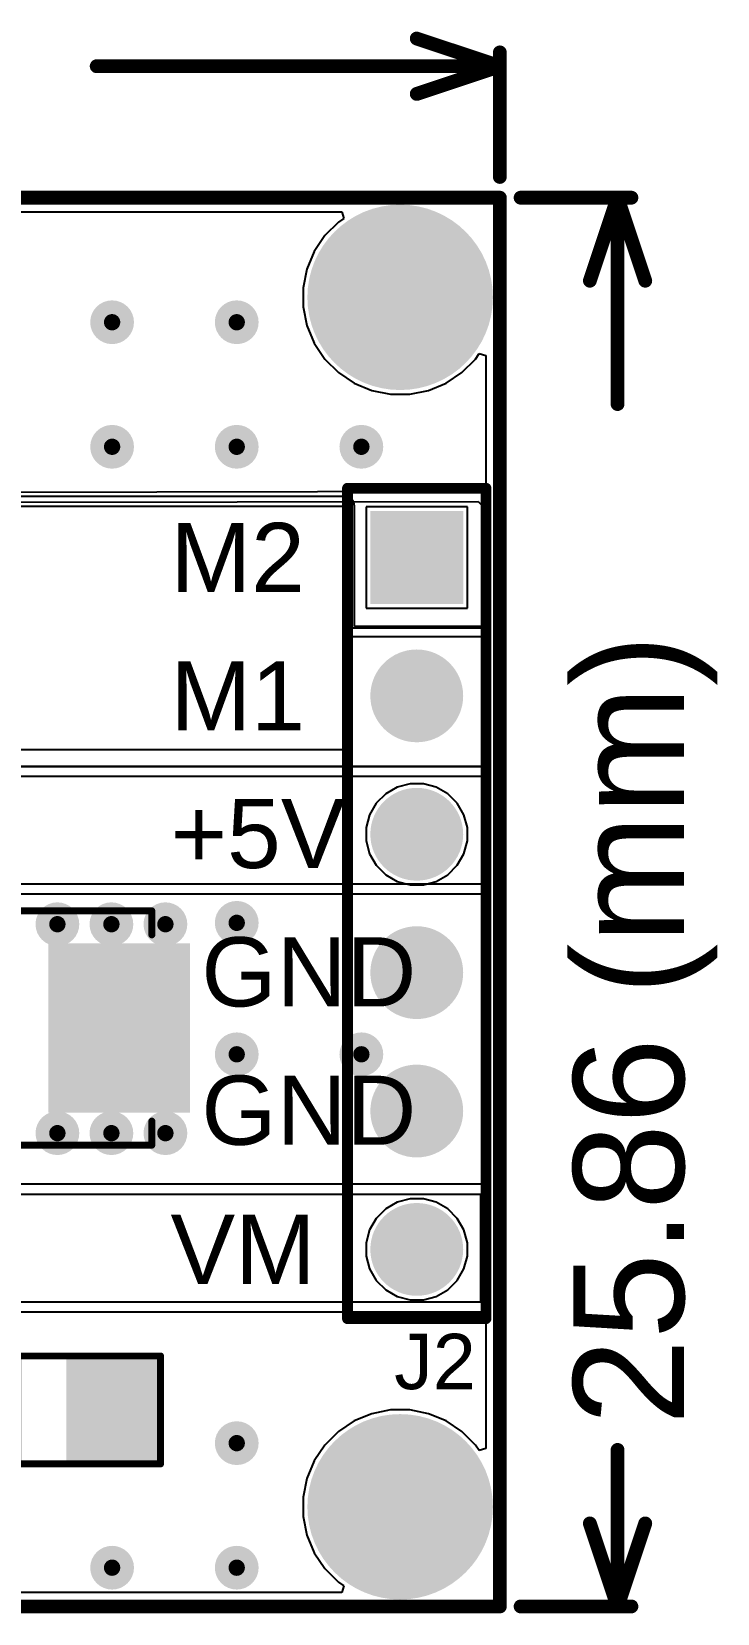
# Model space of a CAD drawing. Header units: millimetres. Extents: x -0.08 to 1.39, y -0.08 to 1.08.
# Drawn here: x 0.892 to 1.387, y -0.077 to 1.066 of the extents above; entities that cross this region are included whole.
import ezdxf

# ---------------------------------------------------------------- set-up
doc = ezdxf.new("R2010")
doc.units = ezdxf.units.MM
doc.header["$MEASUREMENT"] = 0
for name, color, linetype in [('BottomLayer', 5, 'Continuous'), ('BottomSolder', 6, 'Continuous'), ('Mechanical1', 6, 'Continuous'), ('Mechanical2', 216, 'Continuous'), ('MultiLayer', 9, 'Continuous'), ('PadHoleLayer', 156, 'Continuous'), ('TopLayer', 1, 'Continuous'), ('TopOverlay', 2, 'Continuous'), ('TopPaste', 8, 'Continuous'), ('TopSolder', 216, 'Continuous'), ('ViaHoleLayer', 16, 'Continuous')]:
    doc.layers.add(name, color=color, linetype=linetype)
doc.styles.add('Arial', font='', dxfattribs={"height": 0.2})
doc.styles.get('Arial').set_extended_font_data('Arial')

# ---------------------------------------------------------------- blocks, each defined once
blk = doc.blocks.new('R___1206_6')
at = {"layer": 'TopLayer'}
for points in [[(-0.08, 0.035), (-0.02, 0.035), (-0.02, -0.035), (-0.08, -0.035)], [(0.02, 0.035), (0.08, 0.035), (0.08, -0.035), (0.02, -0.035)]]:
    blk.add_hatch(color=1, dxfattribs=at).paths.add_polyline_path(points)
at = {"layer": 'TopPaste'}
for points in [[(-0.08, 0.035), (-0.02, 0.035), (-0.02, -0.035), (-0.08, -0.035)], [(0.02, 0.035), (0.08, 0.035), (0.08, -0.035), (0.02, -0.035)]]:
    blk.add_hatch(color=8, dxfattribs=at).paths.add_polyline_path(points)
at = {"layer": 'TopSolder'}
for points in [[(-0.084, 0.039), (-0.016, 0.039), (-0.016, -0.039), (-0.084, -0.039)], [(0.016, 0.039), (0.084, 0.039), (0.084, -0.039), (0.016, -0.039)]]:
    blk.add_hatch(color=216, dxfattribs=at).paths.add_polyline_path(points)
at = {"layer": 'TopOverlay', "const_width": 0.005}
for points in [[(0.084, 0.039), (-0.084, 0.039)], [(-0.084, 0.039), (-0.084, -0.039)], [(0.084, 0.039), (0.084, -0.039)], [(0.084, -0.039), (-0.084, -0.039)]]:
    blk.add_lwpolyline(points, dxfattribs=at)
at = {"layer": 'TopOverlay', "const_width": 0.0025}
for points in [[(-0.08525, 0.039, 1), (-0.08275, 0.039, 1)], [(-0.08525, 0.039, 1), (-0.08275, 0.039, 1)], [(0.08275, 0.039, 1), (0.08525, 0.039, 1)], [(0.08275, 0.039, 1), (0.08525, 0.039, 1)], [(-0.08525, -0.039, 1), (-0.08275, -0.039, 1)], [(-0.08525, -0.039, 1), (-0.08275, -0.039, 1)], [(0.08275, -0.039, 1), (0.08525, -0.039, 1)], [(0.08275, -0.039, 1), (0.08525, -0.039, 1)]]:
    blk.add_lwpolyline(points, format="xyb", close=True, dxfattribs=at)
blk = doc.blocks.new('HDR1X6__10')
at = {"layer": 'BottomLayer'}
blk.add_hatch(color=5, dxfattribs=at).paths.add_polyline_path([(-0.02952755, 0.02952755), (0.02952755, 0.02952755), (0.02952755, -0.02952755), (-0.02952755, -0.02952755)])
h = blk.add_hatch(color=5, dxfattribs=at)
edge = h.paths.add_edge_path()
edge.add_arc((0.1, 0), 0.0295275, 0, 360)
h = blk.add_hatch(color=5, dxfattribs=at)
edge = h.paths.add_edge_path()
edge.add_arc((0.2, 0), 0.0295275, 0, 360)
h = blk.add_hatch(color=5, dxfattribs=at)
edge = h.paths.add_edge_path()
edge.add_arc((0.3, 0), 0.0295275, 0, 360)
h = blk.add_hatch(color=5, dxfattribs=at)
edge = h.paths.add_edge_path()
edge.add_arc((0.4, 0), 0.0295275, 0, 360)
h = blk.add_hatch(color=5, dxfattribs=at)
edge = h.paths.add_edge_path()
edge.add_arc((0.5, 0), 0.0295275, 0, 360)
at = {"layer": 'BottomSolder'}
blk.add_hatch(color=6, dxfattribs=at).paths.add_polyline_path([(-0.03352755, 0.03352755), (0.03352755, 0.03352755), (0.03352755, -0.03352755), (-0.03352755, -0.03352755)])
h = blk.add_hatch(color=6, dxfattribs=at)
edge = h.paths.add_edge_path()
edge.add_arc((0.1, 0), 0.0335275, 0, 360)
h = blk.add_hatch(color=6, dxfattribs=at)
edge = h.paths.add_edge_path()
edge.add_arc((0.2, 0), 0.0335275, 0, 360)
h = blk.add_hatch(color=6, dxfattribs=at)
edge = h.paths.add_edge_path()
edge.add_arc((0.3, 0), 0.0335275, 0, 360)
h = blk.add_hatch(color=6, dxfattribs=at)
edge = h.paths.add_edge_path()
edge.add_arc((0.4, 0), 0.0335275, 0, 360)
h = blk.add_hatch(color=6, dxfattribs=at)
edge = h.paths.add_edge_path()
edge.add_arc((0.5, 0), 0.0335275, 0, 360)
at = {"layer": 'MultiLayer'}
blk.add_hatch(color=9, dxfattribs=at).paths.add_polyline_path([(-0.02952755, 0.02952755), (0.02952755, 0.02952755), (0.02952755, -0.02952755), (-0.02952755, -0.02952755)])
h = blk.add_hatch(color=9, dxfattribs=at)
edge = h.paths.add_edge_path()
edge.add_arc((0.1, 0), 0.0295275, 0, 360)
h = blk.add_hatch(color=9, dxfattribs=at)
edge = h.paths.add_edge_path()
edge.add_arc((0.2, 0), 0.0295275, 0, 360)
h = blk.add_hatch(color=9, dxfattribs=at)
edge = h.paths.add_edge_path()
edge.add_arc((0.3, 0), 0.0295275, 0, 360)
h = blk.add_hatch(color=9, dxfattribs=at)
edge = h.paths.add_edge_path()
edge.add_arc((0.4, 0), 0.0295275, 0, 360)
h = blk.add_hatch(color=9, dxfattribs=at)
edge = h.paths.add_edge_path()
edge.add_arc((0.5, 0), 0.0295275, 0, 360)
at = {"layer": 'PadHoleLayer'}
h = blk.add_hatch(color=156, dxfattribs=at)
edge = h.paths.add_edge_path()
edge.add_arc((0, 0), 0.0177165, 0, 360)
h = blk.add_hatch(color=156, dxfattribs=at)
edge = h.paths.add_edge_path()
edge.add_arc((0.1, 0), 0.0177165, 0, 360)
h = blk.add_hatch(color=156, dxfattribs=at)
edge = h.paths.add_edge_path()
edge.add_arc((0.2, 0), 0.0177165, 0, 360)
h = blk.add_hatch(color=156, dxfattribs=at)
edge = h.paths.add_edge_path()
edge.add_arc((0.3, 0), 0.0177165, 0, 360)
h = blk.add_hatch(color=156, dxfattribs=at)
edge = h.paths.add_edge_path()
edge.add_arc((0.4, 0), 0.0177165, 0, 360)
h = blk.add_hatch(color=156, dxfattribs=at)
edge = h.paths.add_edge_path()
edge.add_arc((0.5, 0), 0.0177165, 0, 360)
at = {"layer": 'TopLayer'}
blk.add_hatch(color=1, dxfattribs=at).paths.add_polyline_path([(-0.02952755, 0.02952755), (0.02952755, 0.02952755), (0.02952755, -0.02952755), (-0.02952755, -0.02952755)])
h = blk.add_hatch(color=1, dxfattribs=at)
edge = h.paths.add_edge_path()
edge.add_arc((0.1, 0), 0.0295275, 0, 360)
h = blk.add_hatch(color=1, dxfattribs=at)
edge = h.paths.add_edge_path()
edge.add_arc((0.2, 0), 0.0295275, 0, 360)
h = blk.add_hatch(color=1, dxfattribs=at)
edge = h.paths.add_edge_path()
edge.add_arc((0.3, 0), 0.0295275, 0, 360)
h = blk.add_hatch(color=1, dxfattribs=at)
edge = h.paths.add_edge_path()
edge.add_arc((0.4, 0), 0.0295275, 0, 360)
h = blk.add_hatch(color=1, dxfattribs=at)
edge = h.paths.add_edge_path()
edge.add_arc((0.5, 0), 0.0295275, 0, 360)
at = {"layer": 'TopSolder'}
blk.add_hatch(color=216, dxfattribs=at).paths.add_polyline_path([(-0.03352755, 0.03352755), (0.03352755, 0.03352755), (0.03352755, -0.03352755), (-0.03352755, -0.03352755)])
h = blk.add_hatch(color=216, dxfattribs=at)
edge = h.paths.add_edge_path()
edge.add_arc((0.1, 0), 0.0335275, 0, 360)
h = blk.add_hatch(color=216, dxfattribs=at)
edge = h.paths.add_edge_path()
edge.add_arc((0.2, 0), 0.0335275, 0, 360)
h = blk.add_hatch(color=216, dxfattribs=at)
edge = h.paths.add_edge_path()
edge.add_arc((0.3, 0), 0.0335275, 0, 360)
h = blk.add_hatch(color=216, dxfattribs=at)
edge = h.paths.add_edge_path()
edge.add_arc((0.4, 0), 0.0335275, 0, 360)
h = blk.add_hatch(color=216, dxfattribs=at)
edge = h.paths.add_edge_path()
edge.add_arc((0.5, 0), 0.0335275, 0, 360)
at = {"layer": 'TopOverlay', "const_width": 0.007874}
for points in [[(0.55, 0.05), (-0.05, 0.05)], [(-0.05, -0.05), (-0.05, 0.05)], [(0.55, -0.05), (0.55, 0.05)], [(0.55, -0.05), (-0.05, -0.05)]]:
    blk.add_lwpolyline(points, dxfattribs=at)
at = {"layer": 'TopOverlay', "const_width": 0.003937}
for points in [[(-0.0519685, 0.05, 1), (-0.0480315, 0.05, 1)], [(-0.0519685, 0.05, 1), (-0.0480315, 0.05, 1)], [(0.5480315, 0.05, 1), (0.5519685, 0.05, 1)], [(0.5480315, 0.05, 1), (0.5519685, 0.05, 1)], [(-0.0519685, -0.05, 1), (-0.0480315, -0.05, 1)], [(-0.0519685, -0.05, 1), (-0.0480315, -0.05, 1)], [(0.5480315, -0.05, 1), (0.5519685, -0.05, 1)], [(0.5480315, -0.05, 1), (0.5519685, -0.05, 1)]]:
    blk.add_lwpolyline(points, format="xyb", close=True, dxfattribs=at)
blk = doc.blocks.new('C____D_14')
at = {"layer": 'TopLayer'}
for points in [[(-0.1673228, 0.0570866), (-0.0728346, 0.0570866), (-0.0728346, -0.0570866), (-0.1673228, -0.0570866)], [(0.0728346, 0.0570866), (0.1673228, 0.0570866), (0.1673228, -0.0570866), (0.0728346, -0.0570866)]]:
    blk.add_hatch(color=1, dxfattribs=at).paths.add_polyline_path(points)
at = {"layer": 'TopPaste'}
for points in [[(-0.1673228, 0.0570866), (-0.0728346, 0.0570866), (-0.0728346, -0.0570866), (-0.1673228, -0.0570866)], [(0.0728346, 0.0570866), (0.1673228, 0.0570866), (0.1673228, -0.0570866), (0.0728346, -0.0570866)]]:
    blk.add_hatch(color=8, dxfattribs=at).paths.add_polyline_path(points)
at = {"layer": 'TopSolder'}
for points in [[(-0.1713228, 0.0610866), (-0.0688346, 0.0610866), (-0.0688346, -0.0610866), (-0.1713228, -0.0610866)], [(0.0688346, 0.0610866), (0.1713228, 0.0610866), (0.1713228, -0.0610866), (0.0688346, -0.0610866)]]:
    blk.add_hatch(color=216, dxfattribs=at).paths.add_polyline_path(points)
at = {"layer": 'TopOverlay', "const_width": 0.005}
for points in [[(-0.169, 0.065), (-0.169, 0.094)], [(-0.185, 0.079), (-0.152, 0.079)], [(-0.1437008, 0.0672992), (-0.1437008, 0.0846457)], [(-0.1437008, 0.0846457), (0.1437008, 0.0846457)], [(0.1437008, 0.0672992), (0.1437008, 0.0846457)], [(-0.1437008, -0.0846457), (-0.1437008, -0.0672992)], [(0.1437008, -0.0846457), (0.1437008, -0.0672992)], [(-0.1437008, -0.0846457), (0.1437008, -0.0846457)]]:
    blk.add_lwpolyline(points, dxfattribs=at)
at = {"layer": 'TopOverlay', "const_width": 0.0025}
for points in [[(-0.17025, 0.094, 1), (-0.16775, 0.094, 1)], [(-0.18625, 0.079, 1), (-0.18375, 0.079, 1)], [(-0.15325, 0.079, 1), (-0.15075, 0.079, 1)], [(-0.1449508, 0.0846457, 1), (-0.1424508, 0.0846457, 1)], [(-0.1449508, 0.0846457, 1), (-0.1424508, 0.0846457, 1)], [(0.1424508, 0.0846457, 1), (0.1449508, 0.0846457, 1)], [(0.1424508, 0.0846457, 1), (0.1449508, 0.0846457, 1)], [(-0.1449508, 0.0672992, 1), (-0.1424508, 0.0672992, 1)], [(0.1424508, 0.0672992, 1), (0.1449508, 0.0672992, 1)], [(-0.17025, 0.065, 1), (-0.16775, 0.065, 1)], [(-0.1449508, -0.0672992, 1), (-0.1424508, -0.0672992, 1)], [(0.1424508, -0.0672992, 1), (0.1449508, -0.0672992, 1)], [(-0.1449508, -0.0846457, 1), (-0.1424508, -0.0846457, 1)], [(-0.1449508, -0.0846457, 1), (-0.1424508, -0.0846457, 1)], [(0.1424508, -0.0846457, 1), (0.1449508, -0.0846457, 1)], [(0.1424508, -0.0846457, 1), (0.1449508, -0.0846457, 1)]]:
    blk.add_lwpolyline(points, format="xyb", close=True, dxfattribs=at)

msp = doc.modelspace()

# ---------------------------------------------------------------- hatches: boundary and pattern name
at = {"layer": 'BottomLayer'}
h = msp.add_hatch(color=5, dxfattribs=at)
edge = h.paths.add_edge_path()
edge.add_arc((1.1579998, 0.8740001), 0.0629921, 0, 360)
h = msp.add_hatch(color=5, dxfattribs=at)
edge = h.paths.add_edge_path()
edge.add_arc((0.9499999, 0.8560001), 0.011811, 0, 360)
h = msp.add_hatch(color=5, dxfattribs=at)
edge = h.paths.add_edge_path()
edge.add_arc((1.0399999, 0.8560001), 0.011811, 0, 360)
h = msp.add_hatch(color=5, dxfattribs=at)
edge = h.paths.add_edge_path()
edge.add_arc((0.9499999, 0.7660001), 0.011811, 0, 360)
h = msp.add_hatch(color=5, dxfattribs=at)
edge = h.paths.add_edge_path()
edge.add_arc((1.0399999, 0.7660001), 0.011811, 0, 360)
h = msp.add_hatch(color=5, dxfattribs=at)
edge = h.paths.add_edge_path()
edge.add_arc((1.1299999, 0.7660001), 0.011811, 0, 360)
h = msp.add_hatch(color=5, dxfattribs=at)
edge = h.paths.add_edge_path()
edge.add_arc((0.9105, 0.421), 0.011811, 0, 360)
h = msp.add_hatch(color=5, dxfattribs=at)
edge = h.paths.add_edge_path()
edge.add_arc((0.9495, 0.421), 0.011811, 0, 360)
h = msp.add_hatch(color=5, dxfattribs=at)
edge = h.paths.add_edge_path()
edge.add_arc((0.9885, 0.421), 0.011811, 0, 360)
h = msp.add_hatch(color=5, dxfattribs=at)
edge = h.paths.add_edge_path()
edge.add_arc((1.0399999, 0.4220001), 0.011811, 0, 360)
h = msp.add_hatch(color=5, dxfattribs=at)
edge = h.paths.add_edge_path()
edge.add_arc((1.0399999, 0.3270001), 0.011811, 0, 360)
h = msp.add_hatch(color=5, dxfattribs=at)
edge = h.paths.add_edge_path()
edge.add_arc((1.1299999, 0.3270001), 0.011811, 0, 360)
h = msp.add_hatch(color=5, dxfattribs=at)
edge = h.paths.add_edge_path()
edge.add_arc((0.9105, 0.27), 0.011811, 0, 360)
h = msp.add_hatch(color=5, dxfattribs=at)
edge = h.paths.add_edge_path()
edge.add_arc((0.9495, 0.27), 0.011811, 0, 360)
h = msp.add_hatch(color=5, dxfattribs=at)
edge = h.paths.add_edge_path()
edge.add_arc((0.9885, 0.27), 0.011811, 0, 360)
h = msp.add_hatch(color=5, dxfattribs=at)
edge = h.paths.add_edge_path()
edge.add_arc((1.0399999, 0.0460001), 0.011811, 0, 360)
h = msp.add_hatch(color=5, dxfattribs=at)
edge = h.paths.add_edge_path()
edge.add_arc((1.1579999, 2e-07), 0.0629921, 0, 360)
h = msp.add_hatch(color=5, dxfattribs=at)
edge = h.paths.add_edge_path()
edge.add_arc((0.9499999, -0.0439999), 0.011811, 0, 360)
h = msp.add_hatch(color=5, dxfattribs=at)
edge = h.paths.add_edge_path()
edge.add_arc((1.0399999, -0.0439999), 0.011811, 0, 360)
at = {"layer": 'BottomSolder'}
h = msp.add_hatch(color=6, dxfattribs=at)
edge = h.paths.add_edge_path()
edge.add_arc((1.1579998, 0.8740001), 0.0669921, 0, 360)
h = msp.add_hatch(color=6, dxfattribs=at)
edge = h.paths.add_edge_path()
edge.add_arc((0.9499999, 0.8560001), 0.015811, 0, 360)
h = msp.add_hatch(color=6, dxfattribs=at)
edge = h.paths.add_edge_path()
edge.add_arc((1.0399999, 0.8560001), 0.015811, 0, 360)
h = msp.add_hatch(color=6, dxfattribs=at)
edge = h.paths.add_edge_path()
edge.add_arc((0.9499999, 0.7660001), 0.015811, 0, 360)
h = msp.add_hatch(color=6, dxfattribs=at)
edge = h.paths.add_edge_path()
edge.add_arc((1.0399999, 0.7660001), 0.015811, 0, 360)
h = msp.add_hatch(color=6, dxfattribs=at)
edge = h.paths.add_edge_path()
edge.add_arc((1.1299999, 0.7660001), 0.015811, 0, 360)
h = msp.add_hatch(color=6, dxfattribs=at)
edge = h.paths.add_edge_path()
edge.add_arc((0.9105, 0.421), 0.015811, 0, 360)
h = msp.add_hatch(color=6, dxfattribs=at)
edge = h.paths.add_edge_path()
edge.add_arc((0.9495, 0.421), 0.015811, 0, 360)
h = msp.add_hatch(color=6, dxfattribs=at)
edge = h.paths.add_edge_path()
edge.add_arc((0.9885, 0.421), 0.015811, 0, 360)
h = msp.add_hatch(color=6, dxfattribs=at)
edge = h.paths.add_edge_path()
edge.add_arc((1.0399999, 0.4220001), 0.015811, 0, 360)
h = msp.add_hatch(color=6, dxfattribs=at)
edge = h.paths.add_edge_path()
edge.add_arc((1.0399999, 0.3270001), 0.015811, 0, 360)
h = msp.add_hatch(color=6, dxfattribs=at)
edge = h.paths.add_edge_path()
edge.add_arc((1.1299999, 0.3270001), 0.015811, 0, 360)
h = msp.add_hatch(color=6, dxfattribs=at)
edge = h.paths.add_edge_path()
edge.add_arc((0.9105, 0.27), 0.015811, 0, 360)
h = msp.add_hatch(color=6, dxfattribs=at)
edge = h.paths.add_edge_path()
edge.add_arc((0.9495, 0.27), 0.015811, 0, 360)
h = msp.add_hatch(color=6, dxfattribs=at)
edge = h.paths.add_edge_path()
edge.add_arc((0.9885, 0.27), 0.015811, 0, 360)
h = msp.add_hatch(color=6, dxfattribs=at)
edge = h.paths.add_edge_path()
edge.add_arc((1.0399999, 0.0460001), 0.015811, 0, 360)
h = msp.add_hatch(color=6, dxfattribs=at)
edge = h.paths.add_edge_path()
edge.add_arc((1.1579999, 2e-07), 0.0669921, 0, 360)
h = msp.add_hatch(color=6, dxfattribs=at)
edge = h.paths.add_edge_path()
edge.add_arc((0.9499999, -0.0439999), 0.015811, 0, 360)
h = msp.add_hatch(color=6, dxfattribs=at)
edge = h.paths.add_edge_path()
edge.add_arc((1.0399999, -0.0439999), 0.015811, 0, 360)
at = {"layer": 'MultiLayer'}
h = msp.add_hatch(color=9, dxfattribs=at)
edge = h.paths.add_edge_path()
edge.add_arc((1.1579998, 0.8740001), 0.0629921, 0, 360)
h = msp.add_hatch(color=9, dxfattribs=at)
edge = h.paths.add_edge_path()
edge.add_arc((1.1579999, 2e-07), 0.0629921, 0, 360)
at = {"layer": 'PadHoleLayer'}
h = msp.add_hatch(color=156, dxfattribs=at)
edge = h.paths.add_edge_path()
edge.add_arc((1.1579998, 0.8740001), 0.0433071, 0, 360)
h = msp.add_hatch(color=156, dxfattribs=at)
edge = h.paths.add_edge_path()
edge.add_arc((1.1579999, 2e-07), 0.0433071, 0, 360)
at = {"layer": 'TopLayer'}
h = msp.add_hatch(color=1, dxfattribs=at)
edge = h.paths.add_edge_path()
edge.add_arc((1.1579998, 0.8740001), 0.0629921, 0, 360)
h = msp.add_hatch(color=1, dxfattribs=at)
edge = h.paths.add_edge_path()
edge.add_arc((0.9499999, 0.8560001), 0.011811, 0, 360)
h = msp.add_hatch(color=1, dxfattribs=at)
edge = h.paths.add_edge_path()
edge.add_arc((1.0399999, 0.8560001), 0.011811, 0, 360)
h = msp.add_hatch(color=1, dxfattribs=at)
edge = h.paths.add_edge_path()
edge.add_arc((0.9499999, 0.7660001), 0.011811, 0, 360)
h = msp.add_hatch(color=1, dxfattribs=at)
edge = h.paths.add_edge_path()
edge.add_arc((1.0399999, 0.7660001), 0.011811, 0, 360)
h = msp.add_hatch(color=1, dxfattribs=at)
edge = h.paths.add_edge_path()
edge.add_arc((1.1299999, 0.7660001), 0.011811, 0, 360)
h = msp.add_hatch(color=1, dxfattribs=at)
edge = h.paths.add_edge_path()
edge.add_arc((0.9105, 0.421), 0.011811, 0, 360)
h = msp.add_hatch(color=1, dxfattribs=at)
edge = h.paths.add_edge_path()
edge.add_arc((0.9495, 0.421), 0.011811, 0, 360)
h = msp.add_hatch(color=1, dxfattribs=at)
edge = h.paths.add_edge_path()
edge.add_arc((0.9885, 0.421), 0.011811, 0, 360)
h = msp.add_hatch(color=1, dxfattribs=at)
edge = h.paths.add_edge_path()
edge.add_arc((1.0399999, 0.4220001), 0.011811, 0, 360)
h = msp.add_hatch(color=1, dxfattribs=at)
edge = h.paths.add_edge_path()
edge.add_arc((1.0399999, 0.3270001), 0.011811, 0, 360)
h = msp.add_hatch(color=1, dxfattribs=at)
edge = h.paths.add_edge_path()
edge.add_arc((1.1299999, 0.3270001), 0.011811, 0, 360)
h = msp.add_hatch(color=1, dxfattribs=at)
edge = h.paths.add_edge_path()
edge.add_arc((0.9105, 0.27), 0.011811, 0, 360)
h = msp.add_hatch(color=1, dxfattribs=at)
edge = h.paths.add_edge_path()
edge.add_arc((0.9495, 0.27), 0.011811, 0, 360)
h = msp.add_hatch(color=1, dxfattribs=at)
edge = h.paths.add_edge_path()
edge.add_arc((0.9885, 0.27), 0.011811, 0, 360)
h = msp.add_hatch(color=1, dxfattribs=at)
edge = h.paths.add_edge_path()
edge.add_arc((1.0399999, 0.0460001), 0.011811, 0, 360)
h = msp.add_hatch(color=1, dxfattribs=at)
edge = h.paths.add_edge_path()
edge.add_arc((1.1579999, 2e-07), 0.0629921, 0, 360)
h = msp.add_hatch(color=1, dxfattribs=at)
edge = h.paths.add_edge_path()
edge.add_arc((0.9499999, -0.0439999), 0.011811, 0, 360)
h = msp.add_hatch(color=1, dxfattribs=at)
edge = h.paths.add_edge_path()
edge.add_arc((1.0399999, -0.0439999), 0.011811, 0, 360)
at = {"layer": 'TopSolder'}
h = msp.add_hatch(color=216, dxfattribs=at)
edge = h.paths.add_edge_path()
edge.add_arc((1.1579998, 0.8740001), 0.0669921, 0, 360)
h = msp.add_hatch(color=216, dxfattribs=at)
edge = h.paths.add_edge_path()
edge.add_arc((0.9499999, 0.8560001), 0.015811, 0, 360)
h = msp.add_hatch(color=216, dxfattribs=at)
edge = h.paths.add_edge_path()
edge.add_arc((1.0399999, 0.8560001), 0.015811, 0, 360)
h = msp.add_hatch(color=216, dxfattribs=at)
edge = h.paths.add_edge_path()
edge.add_arc((0.9499999, 0.7660001), 0.015811, 0, 360)
h = msp.add_hatch(color=216, dxfattribs=at)
edge = h.paths.add_edge_path()
edge.add_arc((1.0399999, 0.7660001), 0.015811, 0, 360)
h = msp.add_hatch(color=216, dxfattribs=at)
edge = h.paths.add_edge_path()
edge.add_arc((1.1299999, 0.7660001), 0.015811, 0, 360)
h = msp.add_hatch(color=216, dxfattribs=at)
edge = h.paths.add_edge_path()
edge.add_arc((0.9105, 0.421), 0.015811, 0, 360)
h = msp.add_hatch(color=216, dxfattribs=at)
edge = h.paths.add_edge_path()
edge.add_arc((0.9495, 0.421), 0.015811, 0, 360)
h = msp.add_hatch(color=216, dxfattribs=at)
edge = h.paths.add_edge_path()
edge.add_arc((0.9885, 0.421), 0.015811, 0, 360)
h = msp.add_hatch(color=216, dxfattribs=at)
edge = h.paths.add_edge_path()
edge.add_arc((1.0399999, 0.4220001), 0.015811, 0, 360)
h = msp.add_hatch(color=216, dxfattribs=at)
edge = h.paths.add_edge_path()
edge.add_arc((1.0399999, 0.3270001), 0.015811, 0, 360)
h = msp.add_hatch(color=216, dxfattribs=at)
edge = h.paths.add_edge_path()
edge.add_arc((1.1299999, 0.3270001), 0.015811, 0, 360)
h = msp.add_hatch(color=216, dxfattribs=at)
edge = h.paths.add_edge_path()
edge.add_arc((0.9105, 0.27), 0.015811, 0, 360)
h = msp.add_hatch(color=216, dxfattribs=at)
edge = h.paths.add_edge_path()
edge.add_arc((0.9495, 0.27), 0.015811, 0, 360)
h = msp.add_hatch(color=216, dxfattribs=at)
edge = h.paths.add_edge_path()
edge.add_arc((0.9885, 0.27), 0.015811, 0, 360)
h = msp.add_hatch(color=216, dxfattribs=at)
edge = h.paths.add_edge_path()
edge.add_arc((1.0399999, 0.0460001), 0.015811, 0, 360)
h = msp.add_hatch(color=216, dxfattribs=at)
edge = h.paths.add_edge_path()
edge.add_arc((1.1579999, 2e-07), 0.0669921, 0, 360)
h = msp.add_hatch(color=216, dxfattribs=at)
edge = h.paths.add_edge_path()
edge.add_arc((0.9499999, -0.0439999), 0.015811, 0, 360)
h = msp.add_hatch(color=216, dxfattribs=at)
edge = h.paths.add_edge_path()
edge.add_arc((1.0399999, -0.0439999), 0.015811, 0, 360)
at = {"layer": 'ViaHoleLayer'}
h = msp.add_hatch(color=16, dxfattribs=at)
edge = h.paths.add_edge_path()
edge.add_arc((0.9499999, 0.8560001), 0.0059055, 0, 360)
h = msp.add_hatch(color=16, dxfattribs=at)
edge = h.paths.add_edge_path()
edge.add_arc((1.0399999, 0.8560001), 0.0059055, 0, 360)
h = msp.add_hatch(color=16, dxfattribs=at)
edge = h.paths.add_edge_path()
edge.add_arc((0.9499999, 0.7660001), 0.0059055, 0, 360)
h = msp.add_hatch(color=16, dxfattribs=at)
edge = h.paths.add_edge_path()
edge.add_arc((1.0399999, 0.7660001), 0.0059055, 0, 360)
h = msp.add_hatch(color=16, dxfattribs=at)
edge = h.paths.add_edge_path()
edge.add_arc((1.1299999, 0.7660001), 0.0059055, 0, 360)
h = msp.add_hatch(color=16, dxfattribs=at)
edge = h.paths.add_edge_path()
edge.add_arc((0.9105, 0.421), 0.0059055, 0, 360)
h = msp.add_hatch(color=16, dxfattribs=at)
edge = h.paths.add_edge_path()
edge.add_arc((0.9495, 0.421), 0.0059055, 0, 360)
h = msp.add_hatch(color=16, dxfattribs=at)
edge = h.paths.add_edge_path()
edge.add_arc((0.9885, 0.421), 0.0059055, 0, 360)
h = msp.add_hatch(color=16, dxfattribs=at)
edge = h.paths.add_edge_path()
edge.add_arc((1.0399999, 0.4220001), 0.0059055, 0, 360)
h = msp.add_hatch(color=16, dxfattribs=at)
edge = h.paths.add_edge_path()
edge.add_arc((1.0399999, 0.3270001), 0.0059055, 0, 360)
h = msp.add_hatch(color=16, dxfattribs=at)
edge = h.paths.add_edge_path()
edge.add_arc((1.1299999, 0.3270001), 0.0059055, 0, 360)
h = msp.add_hatch(color=16, dxfattribs=at)
edge = h.paths.add_edge_path()
edge.add_arc((0.9105, 0.27), 0.0059055, 0, 360)
h = msp.add_hatch(color=16, dxfattribs=at)
edge = h.paths.add_edge_path()
edge.add_arc((0.9495, 0.27), 0.0059055, 0, 360)
h = msp.add_hatch(color=16, dxfattribs=at)
edge = h.paths.add_edge_path()
edge.add_arc((0.9885, 0.27), 0.0059055, 0, 360)
h = msp.add_hatch(color=16, dxfattribs=at)
edge = h.paths.add_edge_path()
edge.add_arc((1.0399999, 0.0460001), 0.0059055, 0, 360)
h = msp.add_hatch(color=16, dxfattribs=at)
edge = h.paths.add_edge_path()
edge.add_arc((0.9499999, -0.0439999), 0.0059055, 0, 360)
h = msp.add_hatch(color=16, dxfattribs=at)
edge = h.paths.add_edge_path()
edge.add_arc((1.0399999, -0.0439999), 0.0059055, 0, 360)

# ---------------------------------------------------------------- linework, layer by layer
at = {"layer": 'BottomLayer'}
for p, q in [((0.0420974, 0.9358048), (1.1159022, 0.9358047)), ((1.1133824, 0.9283665), (1.1036334, 0.9186175)), ((1.1173536, 0.93102), (1.1133824, 0.9283665)), ((1.1159022, 0.9358047), (1.1173536, 0.93102)), ((1.1036334, 0.9186175), (1.0959736, 0.9071538)), ((1.0959736, 0.9071538), (1.0906974, 0.8944161)), ((1.0906974, 0.8944161), (1.0880077, 0.8808937)), ((1.0880077, 0.8808937), (1.0880077, 0.8671065)), ((1.0880077, 0.8671065), (1.0906974, 0.8535841)), ((1.0906974, 0.8535841), (1.0959736, 0.8408464)), ((1.0959736, 0.8408464), (1.1036334, 0.8293827)), ((1.1036334, 0.8293827), (1.1133824, 0.8196337)), ((1.2026172, 0.8196337), (1.2123662, 0.8293827)), ((1.2123662, 0.8293827), (1.2150198, 0.833354)), ((1.2150198, 0.833354), (1.2198045, 0.8319026)), ((1.2198045, 0.8319026), (1.2198045, 0.7372835)), ((1.1133824, 0.8196337), (1.1248461, 0.8119739)), ((1.1248461, 0.8119739), (1.1375838, 0.8066977)), ((1.1784158, 0.8066977), (1.1911535, 0.8119739)), ((1.1911535, 0.8119739), (1.2026172, 0.8196337)), ((1.1375838, 0.8066977), (1.1511062, 0.804008)), ((1.1511062, 0.804008), (1.1648934, 0.804008)), ((1.1648934, 0.804008), (1.1784158, 0.8066977)), ((1.2144488, 0.7336308), (0.6481371, 0.7326442)), ((1.2144519, 0.7336302), (1.2144488, 0.7336308)), ((1.2144549, 0.7336308), (1.2144519, 0.7336302)), ((1.2148044, 0.7335616), (1.2144549, 0.7336308)), ((1.2180306, 0.7353082), (1.2148044, 0.7335616)), ((1.2192519, 0.7364007), (1.2180306, 0.7353082)), ((1.2198045, 0.7372835), (1.2192519, 0.7364007)), ((0.6459999, 0.7255034), (1.2144612, 0.7264937)), ((1.2144612, 0.7264937), (1.2179999, 0.7229612)), ((1.2179999, 0.7229612), (1.2179999, 0.6350001)), ((1.2179999, 0.6350001), (1.118, 0.6350001)), ((1.118, 0.6350001), (1.118, 0.5470001)), ((1.118, 0.5470001), (0.6459999, 0.5470001)), ((0.6359999, 0.535), (1.2189999, 0.535)), ((1.2189999, 0.535), (1.2189999, 0.45)), ((1.2189999, 0.45), (0.5966739, 0.45)), ((0.5966739, 0.4428629), (1.2189998, 0.4428629)), ((1.2189998, 0.4428629), (1.2198045, 0.4422025)), ((1.2198045, 0.4422025), (1.2198045, 0.0420978)), ((1.1559008, 0.2200383), (1.1475715, 0.2152294)), ((1.165191, 0.2225276), (1.1559008, 0.2200383)), ((1.1748088, 0.2225276), (1.165191, 0.2225276)), ((1.184099, 0.2200383), (1.1748088, 0.2225276)), ((1.1924283, 0.2152294), (1.184099, 0.2200383)), ((1.1407706, 0.2084285), (1.1359617, 0.2000992)), ((1.1475715, 0.2152294), (1.1407706, 0.2084285)), ((1.1992292, 0.2084285), (1.1924283, 0.2152294)), ((1.2040381, 0.2000992), (1.1992292, 0.2084285)), ((1.1359617, 0.2000992), (1.1334724, 0.190809)), ((1.2065274, 0.190809), (1.2040381, 0.2000992)), ((1.1334724, 0.190809), (1.1334724, 0.1811912)), ((1.2065274, 0.1811912), (1.2065274, 0.190809)), ((1.1334724, 0.1811912), (1.1359617, 0.171901)), ((1.1359617, 0.171901), (1.1407706, 0.1635717)), ((1.1992292, 0.1635717), (1.2040381, 0.171901)), ((1.2040381, 0.171901), (1.2065274, 0.1811912)), ((1.1407706, 0.1635717), (1.1475715, 0.1567708)), ((1.1924283, 0.1567708), (1.1992292, 0.1635717)), ((1.1475715, 0.1567708), (1.1559008, 0.1519619)), ((1.1559008, 0.1519619), (1.165191, 0.1494726)), ((1.165191, 0.1494726), (1.1748088, 0.1494726)), ((1.1748088, 0.1494726), (1.184099, 0.1519619)), ((1.184099, 0.1519619), (1.1924283, 0.1567708)), ((1.1511063, 0.0699923), (1.1375839, 0.0673026)), ((1.1648935, 0.0699923), (1.1511063, 0.0699923)), ((1.1784159, 0.0673026), (1.1648935, 0.0699923)), ((1.1248462, 0.0620264), (1.1133825, 0.0543666)), ((1.1375839, 0.0673026), (1.1248462, 0.0620264)), ((1.1911536, 0.0620264), (1.1784159, 0.0673026)), ((1.2026173, 0.0543666), (1.1911536, 0.0620264)), ((1.1133825, 0.0543666), (1.1036335, 0.0446176)), ((1.2123663, 0.0446176), (1.2026173, 0.0543666)), ((1.1036335, 0.0446176), (1.0959737, 0.0331539)), ((1.2150198, 0.0406464), (1.2123663, 0.0446176)), ((1.2198045, 0.0420978), (1.2150198, 0.0406464)), ((1.0959737, 0.0331539), (1.0906975, 0.0204162)), ((1.0906975, 0.0204162), (1.0880078, 0.0068938)), ((1.0880078, 0.0068938), (1.0880078, -0.0068934)), ((1.0880078, -0.0068934), (1.0906975, -0.0204158)), ((1.0906975, -0.0204158), (1.0959737, -0.0331535)), ((1.0959737, -0.0331535), (1.1036335, -0.0446172)), ((1.1036335, -0.0446172), (1.1133825, -0.0543662)), ((1.1133825, -0.0543662), (1.1173539, -0.0570198)), ((1.1173539, -0.0570198), (1.1159024, -0.0618045)), ((1.1159024, -0.0618045), (0.0420977, -0.0618046))]:
    msp.add_line(p, q, dxfattribs=at)
at = {"layer": 'Mechanical1', "const_width": 0.01}
for points in [[(1.1699999, 1.061), (1.2299999, 1.041)], [(1.2299999, 0.9610001), (1.2299999, 1.051)], [(0.9388833, 1.041), (1.2299999, 1.041)], [(1.1699999, 1.021), (1.2299999, 1.041)], [(1.2449999, 0.9460001), (1.325, 0.9460001)], [(1.295, 0.8860001), (1.315, 0.9460001)], [(1.315, 0.7968835), (1.315, 0.9460001)], [(1.315, 0.9460001), (1.335, 0.8860001)], [(1.315, -0.0719999), (1.315, 0.0411166)], [(1.295, -0.0119999), (1.315, -0.0719999)], [(1.315, -0.0719999), (1.335, -0.0119999)], [(1.2449999, -0.0719999), (1.325, -0.0719999)]]:
    msp.add_lwpolyline(points, dxfattribs=at)
at = {"layer": 'Mechanical1', "const_width": 0.005}
for points in [[(1.1674999, 1.061, 1), (1.1724999, 1.061, 1)], [(1.2274999, 1.051, 1), (1.2324999, 1.051, 1)], [(0.9363833, 1.041, 1), (0.9413833, 1.041, 1)], [(1.2274999, 1.041, 1), (1.2324999, 1.041, 1)], [(1.2274999, 1.041, 1), (1.2324999, 1.041, 1)], [(1.2274999, 1.041, 1), (1.2324999, 1.041, 1)], [(1.1674999, 1.021, 1), (1.1724999, 1.021, 1)], [(1.2274999, 0.9610001, 1), (1.2324999, 0.9610001, 1)], [(1.2424999, 0.9460001, 1), (1.2474999, 0.9460001, 1)], [(1.3125, 0.9460001, 1), (1.3175, 0.9460001, 1)], [(1.3125, 0.9460001, 1), (1.3175, 0.9460001, 1)], [(1.3125, 0.9460001, 1), (1.3175, 0.9460001, 1)], [(1.3225, 0.9460001, 1), (1.3275, 0.9460001, 1)], [(1.2925, 0.8860001, 1), (1.2975, 0.8860001, 1)], [(1.3325, 0.8860001, 1), (1.3375, 0.8860001, 1)], [(1.3125, 0.7968835, 1), (1.3175, 0.7968835, 1)], [(1.3125, 0.0411166, 1), (1.3175, 0.0411166, 1)], [(1.2925, -0.0119999, 1), (1.2975, -0.0119999, 1)], [(1.3325, -0.0119999, 1), (1.3375, -0.0119999, 1)], [(1.2424999, -0.0719999, 1), (1.2474999, -0.0719999, 1)], [(1.3125, -0.0719999, 1), (1.3175, -0.0719999, 1)], [(1.3125, -0.0719999, 1), (1.3175, -0.0719999, 1)], [(1.3125, -0.0719999, 1), (1.3175, -0.0719999, 1)], [(1.3225, -0.0719999, 1), (1.3275, -0.0719999, 1)]]:
    msp.add_lwpolyline(points, format="xyb", close=True, dxfattribs=at)
at = {"layer": 'Mechanical2', "const_width": 0.01}
for points in [[(-0.0720001, 0.9460002), (1.2299999, 0.9460001)], [(1.2299999, -0.0719999), (1.2299999, 0.9460001)], [(1.2299998, 0.4370002), (1.2299999, 0.4370001)], [(-0.0720001, -0.072), (1.2299999, -0.0719999)]]:
    msp.add_lwpolyline(points, dxfattribs=at)
at = {"layer": 'Mechanical2', "const_width": 0.005}
for points in [[(1.2274999, 0.9460001, 1), (1.2324999, 0.9460001, 1)], [(1.2274999, 0.9460001, 1), (1.2324999, 0.9460001, 1)], [(1.2274998, 0.4370002, 1), (1.2324998, 0.4370002, 1)], [(1.2274999, 0.4370001, 1), (1.2324999, 0.4370001, 1)], [(1.2274999, -0.0719999, 1), (1.2324999, -0.0719999, 1)], [(1.2274999, -0.0719999, 1), (1.2324999, -0.0719999, 1)]]:
    msp.add_lwpolyline(points, format="xyb", close=True, dxfattribs=at)
at = {"layer": 'TopLayer'}
for p, q in [((0.0420974, 0.9358048), (1.1159022, 0.9358047)), ((1.1133824, 0.9283665), (1.1036334, 0.9186175)), ((1.1173536, 0.93102), (1.1133824, 0.9283665)), ((1.1159022, 0.9358047), (1.1173536, 0.93102)), ((1.1036334, 0.9186175), (1.0959736, 0.9071538)), ((1.0959736, 0.9071538), (1.0906974, 0.8944161)), ((1.0906974, 0.8944161), (1.0880077, 0.8808937)), ((1.0880077, 0.8808937), (1.0880077, 0.8671065)), ((1.0880077, 0.8671065), (1.0906974, 0.8535841)), ((1.0906974, 0.8535841), (1.0959736, 0.8408464)), ((1.0959736, 0.8408464), (1.1036334, 0.8293827)), ((1.1036334, 0.8293827), (1.1133824, 0.8196337)), ((1.2026172, 0.8196337), (1.2123662, 0.8293827)), ((1.2123662, 0.8293827), (1.2150198, 0.833354)), ((1.2150198, 0.833354), (1.2198045, 0.8319026)), ((1.2198045, 0.8319026), (1.2198045, 0.6406772)), ((1.1133824, 0.8196337), (1.1248461, 0.8119739)), ((1.1248461, 0.8119739), (1.1375838, 0.8066977)), ((1.1784158, 0.8066977), (1.1911535, 0.8119739)), ((1.1911535, 0.8119739), (1.2026172, 0.8196337)), ((1.1375838, 0.8066977), (1.1511062, 0.804008)), ((1.1511062, 0.804008), (1.1648934, 0.804008)), ((1.1648934, 0.804008), (1.1784158, 0.8066977)), ((1.118, 0.7301371), (0.708, 0.7301371)), ((0.708, 0.723), (1.118, 0.723)), ((1.1207312, 0.7295938), (1.118, 0.7301371)), ((1.118, 0.723), (1.118, 0.629)), ((1.1230467, 0.7280467), (1.1207312, 0.7295938)), ((1.1245938, 0.7257312), (1.1230467, 0.7280467)), ((1.1251371, 0.723), (1.1245938, 0.7257312)), ((1.1251371, 0.6361371), (1.1251371, 0.723)), ((1.2065274, 0.7225276), (1.1334724, 0.7225276)), ((1.1334724, 0.7225276), (1.1334724, 0.6494726)), ((1.2065274, 0.6494726), (1.2065274, 0.7225276)), ((1.1334724, 0.6494726), (1.2065274, 0.6494726)), ((1.2198045, 0.6406772), (1.2169998, 0.6361371)), ((1.118, 0.629), (1.2169999, 0.629)), ((1.2169998, 0.6361371), (1.1251371, 0.6361371)), ((1.2169999, 0.629), (1.2169999, 0.5350001)), ((1.2169999, 0.5350001), (0.796, 0.5350001)), ((0.8031371, 0.527863), (1.2169998, 0.527863)), ((1.2169998, 0.527863), (1.2198045, 0.5233229)), ((1.1475715, 0.5152294), (1.1407706, 0.5084285)), ((1.1559008, 0.5200383), (1.1475715, 0.5152294)), ((1.165191, 0.5225276), (1.1559008, 0.5200383)), ((1.1748088, 0.5225276), (1.165191, 0.5225276)), ((1.184099, 0.5200383), (1.1748088, 0.5225276)), ((1.1924283, 0.5152294), (1.184099, 0.5200383)), ((1.1992292, 0.5084285), (1.1924283, 0.5152294)), ((1.2198045, 0.5233229), (1.2198045, 0.2374326)), ((1.1407706, 0.5084285), (1.1359617, 0.5000992)), ((1.2040381, 0.5000992), (1.1992292, 0.5084285)), ((1.1359617, 0.5000992), (1.1334724, 0.490809)), ((1.2065274, 0.490809), (1.2040381, 0.5000992)), ((1.1334724, 0.490809), (1.1334724, 0.4811912)), ((1.1334724, 0.4811912), (1.1359617, 0.471901)), ((1.2040381, 0.471901), (1.2065274, 0.4811912)), ((1.2065274, 0.4811912), (1.2065274, 0.490809)), ((1.1359617, 0.471901), (1.1407706, 0.4635717)), ((1.1992292, 0.4635717), (1.2040381, 0.471901)), ((1.1407706, 0.4635717), (1.1475715, 0.4567708)), ((1.1924283, 0.4567708), (1.1992292, 0.4635717)), ((1.1475715, 0.4567708), (1.1559008, 0.4519619)), ((1.1559008, 0.4519619), (1.165191, 0.4494726)), ((1.165191, 0.4494726), (1.1748088, 0.4494726)), ((1.1748088, 0.4494726), (1.184099, 0.4519619)), ((1.184099, 0.4519619), (1.1924283, 0.4567708)), ((1.216, 0.2331372), (0.8399562, 0.2331372)), ((1.2198045, 0.2374326), (1.216, 0.2331372)), ((0.8369999, 0.2260001), (1.2160001, 0.2260001)), ((1.2160001, 0.2260001), (1.2160001, 0.148)), ((1.2160001, 0.148), (0.768, 0.148)), ((0.768, 0.1408629), (1.216, 0.1408629)), ((1.216, 0.1408629), (1.2198045, 0.1365675)), ((1.2198045, 0.1365675), (1.2198045, 0.0420978)), ((1.1511063, 0.0699923), (1.1375839, 0.0673026)), ((1.1648935, 0.0699923), (1.1511063, 0.0699923)), ((1.1784159, 0.0673026), (1.1648935, 0.0699923)), ((1.1248462, 0.0620264), (1.1133825, 0.0543666)), ((1.1375839, 0.0673026), (1.1248462, 0.0620264)), ((1.1911536, 0.0620264), (1.1784159, 0.0673026)), ((1.2026173, 0.0543666), (1.1911536, 0.0620264)), ((1.1133825, 0.0543666), (1.1036335, 0.0446176)), ((1.2123663, 0.0446176), (1.2026173, 0.0543666)), ((1.1036335, 0.0446176), (1.0959737, 0.0331539)), ((1.2150198, 0.0406464), (1.2123663, 0.0446176)), ((1.2198045, 0.0420978), (1.2150198, 0.0406464)), ((1.0959737, 0.0331539), (1.0906975, 0.0204162)), ((1.0906975, 0.0204162), (1.0880078, 0.0068938)), ((1.0880078, 0.0068938), (1.0880078, -0.0068934)), ((1.0880078, -0.0068934), (1.0906975, -0.0204158)), ((1.0906975, -0.0204158), (1.0959737, -0.0331535)), ((1.0959737, -0.0331535), (1.1036335, -0.0446172)), ((1.1036335, -0.0446172), (1.1133825, -0.0543662)), ((1.1133825, -0.0543662), (1.1173539, -0.0570198)), ((1.1173539, -0.0570198), (1.1159024, -0.0618045)), ((1.1159024, -0.0618045), (0.5644752, -0.0618046))]:
    msp.add_line(p, q, dxfattribs=at)

# ---------------------------------------------------------------- block references
for name, p, rotation in [('HDR1X6__10', (1.1699999, 0.6860001), 270), ('R___1206_6', (0.901, 0.07), 180)]:
    msp.add_blockref(name, p, dxfattribs=dict(rotation=rotation))
msp.add_blockref('C____D_14', (0.835, 0.346))

# ---------------------------------------------------------------- texts
at = {"layer": 'Mechanical1', "style": 'Arial'}
msp.add_text('25.86 (mm)', height=0.08, rotation=90, dxfattribs=at).set_placement((1.362987, 0.0591166))
at = {"layer": 'TopOverlay', "style": 'Arial'}
for s, p in [('M2', (0.9922118, 0.6610001)), ('M1', (0.9922118, 0.5610001)), ('+5V', (0.9922118, 0.4615857)), ('GND', (1.0144642, 0.3615857)), ('GND', (1.0144642, 0.2615857)), ('VM', (0.9922118, 0.1610001))]:
    msp.add_text(s, height=0.05, rotation=360, dxfattribs=at).set_placement(p)
msp.add_text('J2', height=0.04, dxfattribs=at).set_placement((1.1536775, 0.0850065))

doc.saveas('drawing.dxf')
